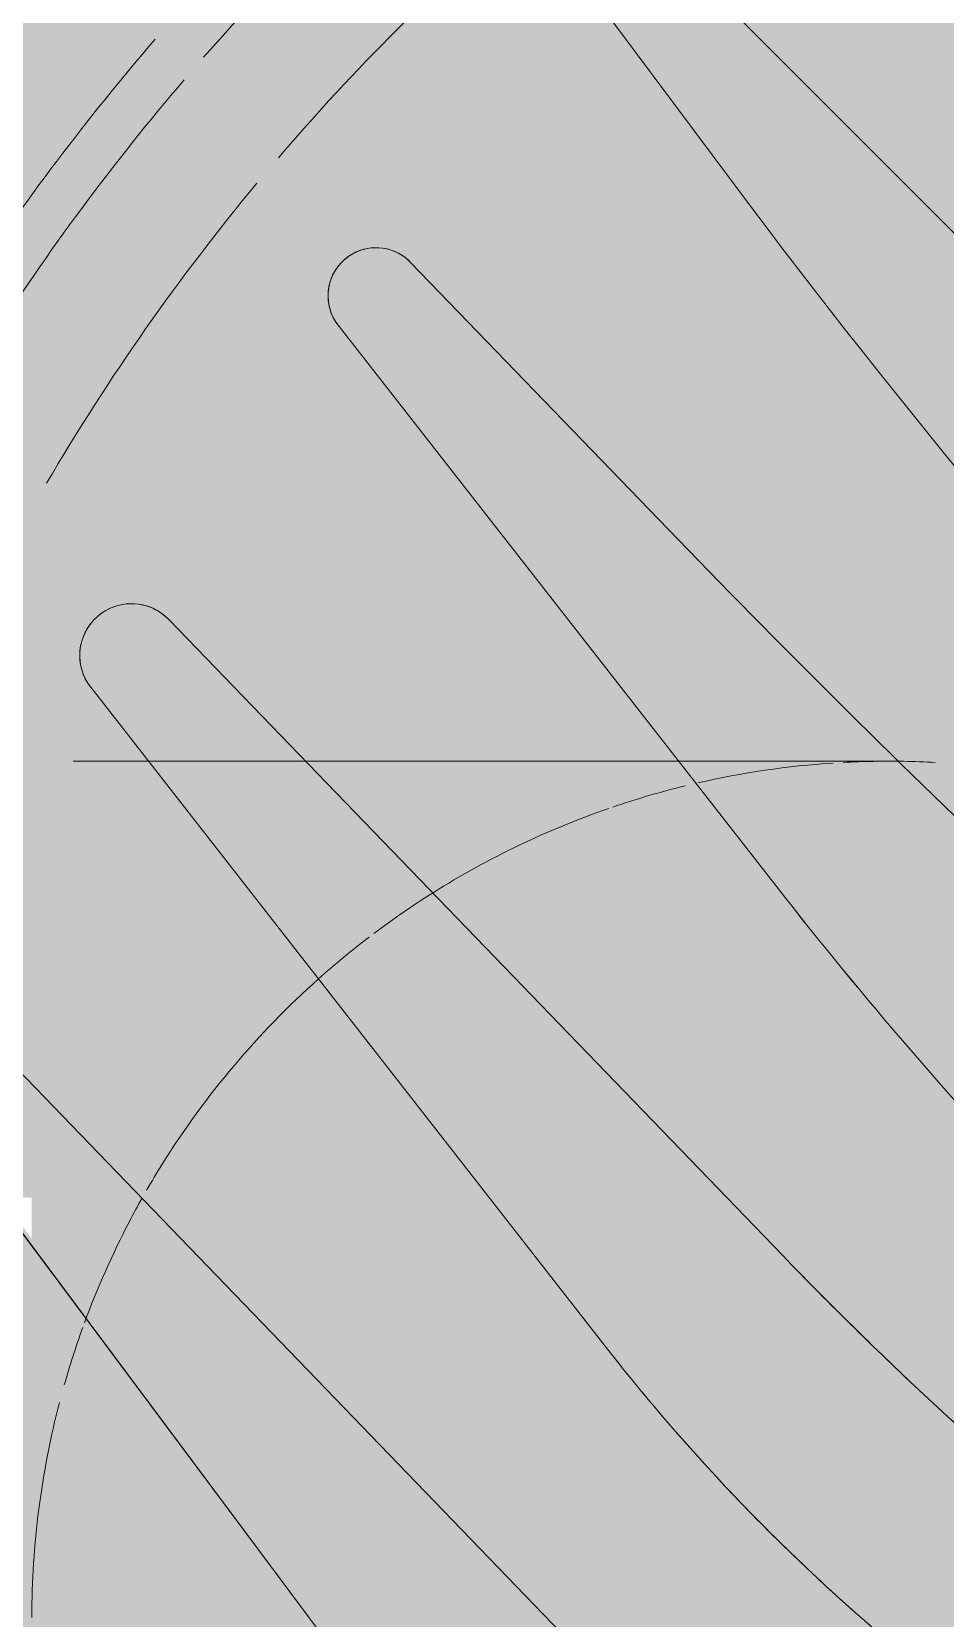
# Model space of a CAD drawing. Header units: metres. Extents: x 42.1 to 94.3, y -3.4 to 61.2.
# Drawn here: x 44.94305 to 44.96195, y 59.02185 to 59.05466 of the extents above; entities that cross this region are included whole.
import ezdxf

# ---------------------------------------------------------------- set-up
doc = ezdxf.new("R2010")
doc.units = ezdxf.units.M
doc.linetypes.add('Projeção', pattern=[0.00396875, 0.00238125, -0.0015875])
for name, color, linetype, lineweight in [('A-FLOR-OVHD', 7, 'Projeção', 5), ('KIRYA - PISO', 7, 'Continuous', 5), ('P-SANR-FIXT', 7, 'Continuous', 5)]:
    doc.layers.add(name, color=color, linetype=linetype, lineweight=lineweight)
doc.layers.add('ARQ_1100_BASE_TÉRREO_GARAGEM_dwg', color=7, linetype='Continuous', lineweight=5, true_color=0x767676)

# ---------------------------------------------------------------- blocks, each defined once
blk = doc.blocks.new('Ralo Quadrado Montado com Prolongador - Caixas e Ralos - Esgoto - MEP - Tigre - Com Prolongador - Branco c_ grelha branca - 100x53x40-702031-TÉRREO F_S 2')
at = {"layer": 'P-SANR-FIXT', "true_color": 0xe6e6e6, "transparency": 33554560}
h = blk.add_hatch(color=254, dxfattribs=at)
h.paths.add_polyline_path([(0.01609152238123272, -0.04999999999992853), (0.05000000000004711, -0.04999999999992799), (0.05000000000004711, 0.05000000000007201), (-0.0499999999999529, 0.05000000000007147), (-0.0499999999999529, -0.04999999999992853), (0.01216735480098043, -0.04999999999992853)])
h.paths.add_polyline_path([(-0.04270412508768651, 0.01122584585167686), (-0.04393771442118442, 0.001026681721225724), (-0.04322222937385585, 0.001270010268057372), (-0.04253403013597695, 0.0009577452465833603), (-0.02996580951419424, -0.01167513858121982), (-0.01532488899078561, -0.02331978913678894), (-0.009498868567342252, -0.02873103125148496), (-0.007067315810403606, -0.03130892474033772), (-0.001456240233246899, -0.03862938491213888), (0.001729120727131213, -0.04350854060998144), (0.001384083983567355, -0.04412545697707249), (0.0009508180774708848, -0.04432615603573212), (0.0108903678668047, -0.04259676775813453), (0.01071275158637164, -0.04244882721293743), (-0.0007511345929527821, -0.03029275151512298), (-0.008046761045049467, -0.02404863574251988), (-0.0311142104960614, -0.004594392137645649), (-0.03195373636567508, -0.003596193272660126), (-0.04270097340394299, 0.01098927429258245)])
h.paths.add_polyline_path([(0.0007105803903847402, -0.0443400008382378), (-1.057686684463022e-06, -0.04395766765935114), (-0.008431868885976882, -0.03504282764005086), (-0.01217253307646239, -0.03179177436124221), (-0.03474863302760225, -0.01271749575184038), (-0.03586408381043754, -0.01139122130852115), (-0.04429284578189948, 0.0003595915089673), (-0.04237756958280778, 0.0118392582538517), (-0.04171965646470648, 0.01206300722466094), (-0.04108683358719284, 0.01177586879357966), (-0.02618668905230421, -0.003463289461017691), (0.001502401671914782, -0.02685489723048119), (0.002761113434567408, -0.02838183669877186), (0.01230015878494688, -0.04193687344553324), (0.01197231022481606, -0.04253138304771955), (0.0115569038716892, -0.04272582627069614), (0.0009508180774708848, -0.04432615603573212)])
h.paths.add_polyline_path([(-0.01368796097165714, -0.04221588392096221), (-0.01437855372865825, -0.0419611108021529), (-0.02961724176472763, -0.02836350435764088), (-0.04139419433413808, -0.01549068568079858), (-0.04123796328176814, -0.01455405031523197), (-0.04046543965420627, -0.01400187172581329), (-0.0395286633699716, -0.01415725558292451), (-0.03849627394493331, -0.01511607127142827), (-0.03203415785501362, -0.02133954387451983), (-0.02014624096287842, -0.03089105424407218), (-0.01590109989708249, -0.03621823182936874), (-0.01266488363482512, -0.04129470094924884), (-0.01300191979929689, -0.04194909709985543), (-0.01368049854117105, -0.04221491251302925)])
h.paths.add_polyline_path([(0.0200540636342062, -0.03923760152207312), (0.01946510390563211, -0.0389594429597335), (0.005570987093298013, -0.02429033455061635), (-0.003861097837192672, -0.01624303034657366), (-0.025682189481095, 0.002359139263615721), (-0.02879983059461, 0.005986089286512741), (-0.03939501470632528, 0.01976525235537948), (-0.03921997198126671, 0.02053882988984452), (-0.03856050483917454, 0.02097947174660015), (-0.03777882643743648, 0.02084515483150664), (-0.03756816874021434, 0.0206760841548285), (-0.02014624096287842, 0.003050917883945479), (-0.01217253307646239, -0.003706783074998523), (0.006766656845189127, -0.01992929124974516), (0.007678612937553343, -0.02078902384337094), (0.01216735480098043, -0.02625510775335949), (0.02098280400285449, -0.03846169277279681), (0.02067297022930007, -0.0390346227689134), (0.02027541744560455, -0.03922337204116461)])
h.paths.add_polyline_path([(0.02756994127121172, -0.0345508368839567), (0.02692823100672059, -0.0342714030494494), (0.01100110268099638, -0.01859295744342022), (-0.002612562261918274, -0.006525781831015003), (-0.01663179648183274, 0.005986089286512741), (-0.02014624096287842, 0.009529098952894596), (-0.02498736643665034, 0.01514750163489646), (-0.03426572829619801, 0.02746649000925137), (-0.03392855100909365, 0.02812116016638142), (-0.03323332604830955, 0.02836394359143221), (-0.03256190659813248, 0.02806149118277838), (-0.01994419435144988, 0.01530903741986885), (-0.004845299813065482, 0.001895149199903422), (0.002453493320344232, -0.004449594873033771), (0.01482431539675388, -0.01642168871319912), (0.02848809218515334, -0.03323030233413408), (0.02849996045545482, -0.03393011264813375), (0.02803193009891303, -0.03445051913999839), (0.02780723344974643, -0.03452968082652121)])
h.paths.add_polyline_path([(0.03322818308458324, -0.02835405655719387), (0.03255676363440617, -0.02805160414854004), (0.01973749700163822, -0.01511607127142773), (0.01216735480098043, -0.008254698170380636), (-0.004036087022533098, 0.005986089286512741), (-0.01482945836047964, 0.01643157574743692), (-0.02849323514887965, 0.03324018936837297), (-0.02850510341918059, 0.03393999968237263), (-0.0280370730626388, 0.03446040617423782), (-0.02733992737559893, 0.03452256100077646), (-0.02686263999252793, 0.03421055610576931), (-0.01100624564472161, 0.01860284447765749), (0.007945726514297721, 0.001895149199903422), (0.01293212798641909, -0.002439463469240146), (0.01926214369838958, -0.008499135238652323), (0.02498222347292403, -0.01513761460065758), (0.0342605853324717, -0.02745660297501303), (0.03392340804536734, -0.02811127313214362), (0.03347811316657227, -0.0283332889688708)])
h.paths.add_polyline_path([(0.03828617560692021, -0.02099195236639773), (0.03756302577648857, -0.02066619712059124), (0.02184118677859157, -0.004545142344864976), (0.01216735480098043, 0.003716699739319178), (-0.003581363321678799, 0.01693144330755773), (-0.007683755901279106, 0.02079891087760928), (-0.01278733208441628, 0.02708824984445375), (-0.0209879469665808, 0.0384715798070357), (-0.02067811319302638, 0.03904450980315229), (-0.02005920659793251, 0.03924748855631147), (-0.01947024686935842, 0.03896932999397185), (-0.005915049924224214, 0.02460271913176793), (0.001351583608914611, 0.01835433438522809), (0.02567704651736978, -0.002349252229376836), (0.02848201361303968, -0.005575997759530355), (0.03938987174259898, -0.01975536532114167), (0.03921482901754041, -0.02052894285560618), (0.03855536187544824, -0.0209695847123618)])
h.paths.add_polyline_path([(-0.0009559610411971904, 0.04433604306997047), (-0.010895510830531, 0.04260665479237341), (-0.01071789455009795, 0.04245871424717631), (0.002225026743971271, 0.02898254923827007), (0.004430929963817232, 0.02708824984445375), (0.03110906753233563, 0.004604279171884534), (0.03194859340194986, 0.003606080306897928), (0.04269898212396075, -0.01121595881743906), (0.04393257145745866, -0.00101679468698738), (0.04321708641013008, -0.001260123233819029), (0.04252888717225064, -0.0009478582123450168), (0.02996066655046793, 0.01168502561545871), (0.01531974602705985, 0.02332967617102674), (0.01043410197321797, 0.02776399089499504), (0.007326397646127005, 0.03099248703500977), (0.001451097269522218, 0.03863927194637506), (-0.001734263690856977, 0.04351842764422033), (-0.001389226947293661, 0.04413534401131138), (-0.001185245233028952, 0.04426300483184159)])
h.paths.add_polyline_path([(0.04171451350098018, -0.01205312019042314), (0.04108169062346599, -0.01176598175934132), (0.02618154608857899, 0.003473176495256575), (-0.001691755443993455, 0.02708824984445375), (-0.002766256398293713, 0.02839172373301021), (-0.01230530174867319, 0.04194676047977212), (-0.01197745318854183, 0.04254127008195843), (-0.0115620468354155, 0.04273571330493503), (-0.0002622699803849926, 0.04420029009378781), (-1.057686685004455e-06, 0.04396430800042463), (0.008426725922251119, 0.0350527146742892), (0.01778461526204744, 0.02708824984445375), (0.03474349006387595, 0.01272738278607873), (0.03585894084671178, 0.0114011083427595), (0.04428770281817372, -0.0003497044747294979), (0.04237242661908147, -0.01182937121961336), (0.04195041303674347, -0.01203502475703845)])
h.paths.add_polyline_path([(0.04013795382068031, 0.01398030377578329), (0.03927325455335295, 0.01437271825925624), (0.03202901489128731, 0.02134943090875818), (0.0202559356712982, 0.0307640830699655), (0.01702972090164604, 0.03460893611217929), (0.01265974067109882, 0.04130458798348773), (0.01299677683557059, 0.04195898413409432), (0.01368281800793083, 0.04222577095520055), (0.0143734107649314, 0.04197099783639179), (0.02961209880100187, 0.02837339139187977), (0.04138905137041177, 0.01550057271503692), (0.04123282031804183, 0.01456393734947031), (0.04046029669047996, 0.01401175876005163)])
for points in [[(0.02346025071147826, -0.04489999999992698), (0.04490000000009754, -0.04488657314758213), (0.04488657314769853, 0.0449000000001035), (-0.04489999999993078, 0.04488657314772615), (-0.04488657314760974, 0.008717797886948373), (-0.04040184326881822, 0.008717797886948373), (-0.04046543965420627, -0.008717797886805434), (-0.04489999999993024, -0.008717797886805434), (-0.04488657314760974, -0.04489999999992698), (0.02323500000004464, -0.04489999999992698)], [(-0.0403088735989733, 7.201066409834312e-14), (-0.004912172152963326, 7.255209766299232e-14), (-0.005516812762235882, 0.004592701394675718), (-0.007289529331747424, 0.008872417779035057), (-0.01010951415683959, 0.0125474935541213), (-0.01462097962063456, 0.01571392233170507), (-0.01806430631628517, 0.01714019494872501), (-0.0228877288850839, 0.01773296720943024), (-0.03053786060769442, 0.0175866437746888), (-0.04040184326881389, 0.0173680558777746), (-0.04040184326881335, 7.255209766299232e-14)]]:
    blk.add_hatch(color=254, dxfattribs=at).paths.add_polyline_path(points)
at = {"layer": 'P-SANR-FIXT', "color": 8, "true_color": 0x737373}
for p, q in [((-0.01825409873940852, 0.02560201485253076), (-0.02686263999257299, 0.0342105561056954)), ((-0.02837557181194159, 0.0330330408807623), (-0.02585267946245483, 0.02965492125074948)), ((-0.02703546795398857, 0.02233869643934349), (-0.03256190659817951, 0.02806149118270688)), ((-0.03405966286056714, 0.0267595115273321), (-0.02498736643669718, 0.0151475016348244)), ((-0.02486311739886959, 0.007519618352480745), (-0.03756816874026135, 0.02067608415475749)), ((-0.03918132157175667, 0.01927379179226792), (-0.02848715657681278, 0.005585884793697302)), ((-0.03798677004226067, 0.01774483555799702), (-0.03954408370420614, 0.01774483555799702)), ((-0.02803489242458261, -0.001739811934233647), (-0.04108683358723912, 0.01177586879350817)), ((-0.04252239990906138, 0.01055510802477211), (-0.03195373636572219, -0.003596193272731486))]:
    blk.add_line(p, q, dxfattribs=at)
at = {"layer": 'P-SANR-FIXT'}
for p, q in [((-0.02686263999257299, 0.03421055610569541), (-0.01825409873940852, 0.02560201485253076)), ((-0.02585267946245483, 0.02965492125074948), (-0.02837557181194159, 0.0330330408807623)), ((-0.03256190659817951, 0.02806149118270688), (-0.02703546795398857, 0.02233869643934349)), ((-0.02498736643669718, 0.0151475016348244), (-0.03405966286056714, 0.0267595115273321)), ((-0.03756816874026135, 0.02067608415475749), (-0.02486311739886959, 0.007519618352480745)), ((-0.02848715657681278, 0.005585884793697302), (-0.03918132157175667, 0.01927379179226792)), ((-0.04108683358723912, 0.01177586879350817), (-0.02803489242458261, -0.001739811934233647)), ((-0.03195373636572219, -0.003596193272731486), (-0.04252239990906138, 0.01055510802477211))]:
    blk.add_line(p, q, dxfattribs=at)
at = {"layer": 'P-SANR-FIXT', "flags": 128}
for points in [[(-0.03473749487408461, 0.01774483555799702), (-0.03767290652042267, 0.01774483555799702), (-0.03798677004226067, 0.01774483555799702)], [(-0.02265700771088888, 0.01774483555799756), (-0.02459827993928761, 0.01774483555799756), (-0.02701662609800782, 0.01774483555799756)]]:
    blk.add_lwpolyline(points, dxfattribs=at)
at = {"layer": 'P-SANR-FIXT', "color": 8, "true_color": 0x737373, "flags": 128}
blk.add_lwpolyline([(-0.02701662609800782, 0.01774483555799756), (-0.02999734905751551, 0.01774483555799756), (-0.03473749487408461, 0.01774483555799702)], dxfattribs=at)
at = {"layer": 'P-SANR-FIXT', "color": 8, "true_color": 0x737373}
for centre, radius, start, end in [((0.1032741576498373, 0.1260911476560295), 0.1611635375198584, 216.7536016520343, 228.9999999999991), ((-0.03327666779816837, 0.02737125431520998), 0.000993634996495929, 73.00000000000033, 217.9999999999985), ((-0.03327666779816837, 0.02737125431520998), 0.000993634996495924, 44.00000000000054, 73.00000000000026), ((0.1375925247690888, 0.1813181010310375), 0.2288598415457794, 223.9999999999996, 228.9999999999994), ((-0.03833799964169719, 0.01993266709474129), 0.001070190890415648, 73.00000000000004, 217.9999999999989), ((-0.03833799964169719, 0.01993266709474129), 0.001070190890415647, 44.00000000000006, 73), ((-0.02265700771093524, 5.414335646491964e-16), 0.017744835557925, 89.03710426301014, 93.077241628257), ((-0.02265700771093524, 5.414335646491964e-16), 0.017744835557925, 93.76611057610586, 102.9107611520532), ((0.04697535214827136, 0.07137093930960745), 0.09132200069046657, 217.9999999999989, 223.4999999999967), ((-0.02265700771093524, 5.414335646491964e-16), 0.01774483555792499, 122.1387284485273, 126.9388172463327), ((-0.02265700771093524, 5.414335646491964e-16), 0.01774483555792499, 127.3439399580152, 131.7379800250767), ((-0.02265700771093524, 5.414335646491964e-16), 0.017744835557925, 152.381167111606, 159.7844324800573), ((0.03325181910185707, 0.06364056017985749), 0.08078926881755588, 223.9999999999996, 226.9999999999995), ((0.0037003132297129, 0.03073349230715473), 0.04084648548157969, 217.9999999999992, 223.9999999999991), ((0.03325181910185707, 0.06364056017985749), 0.08078926881755588, 226.9999999999995, 229.9999999999993), ((0.0037003132297129, 0.03073349230715473), 0.04084648548157967, 223.999999999999, 229.9999999999989)]:
    blk.add_arc(centre, radius, start, end, dxfattribs=at)
at = {"layer": 'P-SANR-FIXT'}
for centre, radius, start, end in [((0.1032741576498373, 0.1260911476560295), 0.1611635375198586, 216.7536016520347, 228.9999999999995), ((-0.03327666779816837, 0.02737125431520998), 0.0009936349964959276, 44.00000000000089, 217.999999999999), ((0.1375925247690888, 0.1813181010310375), 0.228859841545779, 223.9999999999991, 228.9999999999989), ((-0.03833799964169719, 0.01993266709474129), 0.001070190890415651, 44.00000000000072, 217.9999999999995), ((0.04697535214827136, 0.07137093930960745), 0.09132200069046673, 217.9999999999993, 228.9999999999951), ((0.03325181910185707, 0.06364056017985749), 0.08078926881755573, 223.9999999999991, 229.9999999999988), ((0.0037003132297129, 0.03073349230715473), 0.04084648548157976, 217.9999999999997, 229.9999999999994)]:
    blk.add_arc(centre, radius, start, end, dxfattribs=at)
at = {"layer": 'P-SANR-FIXT', "color": 253, "true_color": 0xacacac}
for radius, start, end in [(0.017744835557925, 86.9282517389885, 89.03710426301014), (0.01774483555792499, 103.7627199949261, 108.8148884414716), (0.01774483555792499, 109.0996484937595, 122.1387284485273), (0.01774483555792499, 131.7379800250766, 147.9702228989146), (0.01774483555792499, 150.6566255432843, 152.3533107348917), (0.017744835557925, 160.1163076006772, 164.1549481117587), (0.01774483555792501, 165.3619881510566, 179.876315221189)]:
    blk.add_arc((-0.02265700771093524, 5.414335646491964e-16), radius, start, end, dxfattribs=at)
at = {"layer": 'P-SANR-FIXT', "color": 9, "true_color": 0xc9c9c9}
blk.add_arc((-0.02265700771093524, 5.414335646491964e-16), 0.01774483555792499, 147.9732470521639, 150.0000000000001, dxfattribs=at)
blk = doc.blocks.new('Prolongamento para Caixa Sifonada - Caixas e Ralos - Esgoto - MEP - Tigre - 100 x 100 mm-4201729-TÉRREO F_S 2')
at = {"layer": 'P-SANR-FIXT', "true_color": 0xe6e6e6, "transparency": 33554560}
h = blk.add_hatch(color=254, dxfattribs=at)
h.paths.add_polyline_path([(4.602185299518169e-14, -0.04999999999992799), (0.01294095225517236, -0.04829629131438135), (0.02584239943991208, -0.04265487436428334), (0.03598888890419859, -0.03452968082652121), (0.04330127018926887, -0.0249999999999288), (0.04841657314770022, -0.01202732102584207), (0.04997947387793704, 0.0001559113765122163), (0.04829629131450047, 0.01294095225519835), (0.04330127018926887, 0.02500000000007174), (0.03535533905937412, 0.03535533905939957), (0.02500000000004684, 0.04330127018929378), (0.01294095225517345, 0.04829629131452537), (-1.057686685004455e-06, 0.04999986075297234), (-0.013196571389141, 0.04819041040239477), (-0.02582951440612416, 0.04266476139852222), (-0.03598130231601271, 0.03453956786075955), (-0.04330127018917521, 0.02500000000007228), (-0.04841657314760656, 0.01202732102598663), (-0.04998077553057479, -0.0001460243422738728), (-0.0482962913144068, -0.01294095225505379), (-0.04330127018917521, -0.02499999999992772), (-0.035355339059281, -0.03535533905925554), (-0.02499999999995371, -0.04330127018914922), (-0.01202732102587022, -0.04841657314758002), (-1.057686684463022e-06, -0.04999986075282832)])
h.paths.add_polyline_path([(4.710472012448008e-14, -0.04899999999992822), (-0.01368796097165714, -0.04691373798779321), (-0.0251179034370022, -0.0419611108021529), (-0.03504755086730249, -0.03412783016076552), (-0.04243524478539046, -0.02449999999992837), (-0.0474165731476057, -0.01202732102584261), (-0.04895265887969581, 0.0003595915089673), (-0.04733036548811785, 0.01268213321009492), (-0.042435244785391, 0.02450000000007132), (-0.03392855100909365, 0.03520046313865996), (-0.02377460482529136, 0.04273571330493503), (-0.01178204632397103, 0.04744886417482497), (4.656328655983089e-14, 0.04900000000007224), (0.01368281800793083, 0.04691586827330155), (0.02510501840340053, 0.04197099783639179), (0.03504278984306858, 0.03413403484861281), (0.04243524478548413, 0.0245000000000724), (0.04741657314769991, 0.01202732102598663), (0.04895396053252198, -0.0003497044747289564), (0.04733036548821152, -0.0126821332099509), (0.04243524478548467, -0.02449999999992783), (0.03392340804536734, -0.03520440947345305), (0.02379847423718821, -0.04272582627069614), (0.01177690336024418, -0.0474495412587131), (0.0004744236781277422, -0.04893754093779423)])
at = {"layer": 'P-SANR-FIXT', "color": 253, "true_color": 0xacacac}
for centre, radius, start, end in [((-4.537799097767429e-33, 3.101893307994916e-16), 0.04899999999999997, 131.2116395617757, 138.7584659417413), ((-5.609417333703598e-32, 3.101893307994916e-16), 0.05000000000000004, 139.191551216394, 146.6186101965899), ((-4.537799097767429e-33, 3.101893307994916e-16), 0.04899999999999997, 139.4836094002786, 147.4281697171823)]:
    blk.add_arc(centre, radius, start, end, dxfattribs=at)
at = {"layer": 'P-SANR-FIXT', "color": 9, "true_color": 0xc9c9c9}
for centre, radius, start, end in [((3.247402347030408e-18, 3.101893307994916e-16), 0.04900000000000004, 131.2116395617753, 138.7584659417409), ((3.24740234703046e-18, 3.101893307994916e-16), 0.04999999999999997, 139.1915512163944, 146.6186101965903), ((3.247402347030408e-18, 3.101893307994916e-16), 0.04900000000000003, 139.4836094002782, 147.4281697171818)]:
    blk.add_arc(centre, radius, start, end, dxfattribs=at)
blk = doc.blocks.new('Porta Grelha - Caixas e Ralos - Esgoto - MEP - Tigre1 - Porta Grelha Quadrado p_ Grelha Quadrada Branca - 100mm-2715202-TÉRREO F_S 2')
at = {"layer": 'P-SANR-FIXT', "true_color": 0xe6e6e6, "transparency": 33554560}
h = blk.add_hatch(color=254, dxfattribs=at)
h.paths.add_polyline_path([(0.03903496507435947, -0.04999999999998918), (0.05000000000007905, -0.04999999999998864), (0.05000000000007905, 0.05000000000001138), (-0.04999999999990309, 0.04999999999987602), (-0.04999999999992095, -0.04999999999998864), (0.03420523630839137, -0.04999999999998864)])
h.paths.add_polyline_path([(7.850786687413348e-14, -0.04646999999999019), (-0.01217253307642774, -0.04482642434686761), (-0.02323499999992227, -0.04024420051385205), (-0.03348765495550807, -0.03204030160429393), (-0.04024420051378546, -0.02323499999998941), (-0.04488657314757509, -0.01202732102590325), (-0.0464226588796652, 0.0003595915089066594), (-0.04488657314757563, 0.01202732102592599), (-0.04006299436074643, 0.02347115245636689), (-0.03206331484448711, 0.03346999627526483), (-0.02315851356135287, 0.04027588223406856), (-0.01156204683538085, 0.04494782765690267), (7.904930043878268e-14, 0.04647000000001293), (0.01202732102599367, 0.04488657314766605), (0.02323500000007983, 0.04024420051387534), (0.03348251199185107, 0.03204700404525092), (0.04024420051394301, 0.02323500000001215), (0.04488657314773319, 0.01202732102592599), (0.04642396053255526, -0.000349704474789597), (0.04488657314773319, -0.01202732102590271), (0.0400621176420559, -0.02347229501859223), (0.03207619987834055, -0.03346010924114723), (0.02316784148140523, -0.04027201848311703), (0.01155690387172385, -0.044948504740911), (0.000474423678162394, -0.04640754093785567)])
at = {"layer": 'P-SANR-FIXT', "color": 253, "true_color": 0xacacac}
for start, end in [(130.5398847979996, 139.4249197921633), (140.2786462038376, 149.6319415991476)]:
    blk.add_arc((3.129792675027332e-14, -5.900674115988381e-14), 0.04647000000000143, start, end, dxfattribs=at)
at = {"layer": 'P-SANR-FIXT', "color": 8, "true_color": 0x737373}
for radius, start, end in [(0.04647000000000134, 130.5398847980001, 139.4249197921637), (0.04647000000000136, 140.278646203838, 149.631941599148)]:
    blk.add_arc((3.130439253056545e-14, -5.900674115988381e-14), radius, start, end, dxfattribs=at)
blk = doc.blocks.new('ARQ_1100_BASE_TÉRREO_GARAGEM_dwg-4178582-TÉRREO F_S 2')
at = {"layer": 'KIRYA - PISO', "true_color": 0xaaaaaa}
h = blk.add_hatch(dxfattribs=at)
h.set_pattern_fill('FP_2', color=253, style=0, pattern_type=2)
h.set_pattern_definition([(0, (-4539.02, -1079.475), (0, 0.635), []), (90, (-4539.02, -1079.475), (-0.635, 3.888253587292846e-17), [])])
h.paths.add_polyline_path([(42.6857971168975, 57.72175018781157), (42.68579517903623, 57.83593547000267), (42.71079531801212, 57.83593586484092), (42.71079448506867, 57.86208236435876), (43.42079269342054, 57.87149790888778), (43.42079387181643, 57.83583189685722), (43.44579323980832, 57.85380648215328), (43.44579289068048, 57.87182936217877), (45.5857972558652, 57.87182936217899), (45.5857972558652, 59.17182936217895), (45.55276856228742, 59.17181294327344), (45.55300260374999, 59.16026187996399), (45.55436292680659, 59.15618238744774), (45.55436175062486, 59.14714554574517), (45.55115302290116, 59.13833384191005), (45.54472660931295, 59.13092194466473), (45.5363237532852, 59.12634456898455), (45.52777259493438, 59.12483775201381), (45.51789602597501, 59.1268377520138), (45.51020561381307, 59.13140819423068), (45.50439216696761, 59.13833384191006), (45.50118285115304, 59.14749929242664), (45.50118226306218, 59.15652328836794), (45.50294177110536, 59.16220320713781), (45.50277259493438, 59.17182936217895), (45.09842334011688, 59.17182936217895), (45.0984231590001, 59.15437269577441), (45.10523646739881, 59.15437262508506), (45.10866430488664, 59.11439801166792), (45.05880425652782, 59.11437427290669), (45.0616098506062, 59.15437307771875), (45.06842315957613, 59.15442841481304), (45.06842334011441, 59.17182936217895), (44.99562161911313, 59.17182936217895), (44.98345013340377, 59.02372451137878), (44.97128173123389, 59.17182936217895), (44.89848001022897, 59.17182936217895), (44.89847982913403, 59.15437477021677), (44.90529313753274, 59.15437469952788), (44.90809790162808, 59.11437583650817), (44.85823785376766, 59.11440060987965), (44.86166652074013, 59.15437515215974), (44.86847982969218, 59.15442841481304), (44.86848001023105, 59.17182936217895), (43.69311115032767, 59.17182991563376), (43.69311044405869, 59.17182991563376), (43.67379290628112, 59.17182991563376), (43.67363057726412, 59.17182991563376), (42.5857972558652, 59.17182936217895), (42.58579725586884, 57.72175086700879)])
h.paths.add_polyline_path([(42.71078959110679, 57.87175093675394), (42.71076982303663, 58.57160093152432), (42.75076982302112, 58.57160206896204), (42.75076982302112, 57.87175207419258)])
h.paths.add_polyline_path([(43.87277173689495, 58.53684629000906), (43.85047235039352, 58.53817875625914), (43.82850145607915, 58.54221829926225), (43.80716892930022, 58.54884863906304), (43.78680319520631, 58.55802877955563), (43.76767729711571, 58.56957166164269), (43.74963848821665, 58.58382002446745), (43.73299678974453, 58.60079939661765), (43.72052582626048, 58.6167365166018), (43.70895492951536, 58.63584547924139), (43.69963562595466, 58.65674328696873), (43.693136924795, 58.67754468072174), (43.6891425154805, 58.69935945395839), (43.68775783486314, 58.721817675526), (43.68802558308762, 59.02481181055473), (43.69352972873737, 59.02325214900969), (43.69773408520455, 59.02281842633843), (44.04773634020336, 59.02284473073321), (44.05418009865144, 59.02379859398083), (44.05773505536309, 59.02493221419713), (44.05758074242684, 58.71896618045108), (44.05637652890871, 58.6993870533999), (44.05238539861424, 58.6775716800107), (44.04572701039156, 58.6562478911606), (44.03657366187251, 58.63587010139977), (44.02500563752306, 58.6167593997565), (44.01124154429694, 58.59916429127971), (43.99543617537496, 58.58337732140301), (43.97786125654189, 58.56958745800056), (43.95873709367601, 58.55804170123336), (43.93837273967753, 58.54885849967442), (43.91582144209591, 58.54200049885668), (43.8950709228617, 58.53818210806111), (43.87702575661325, 58.53710112425915)])
h.paths.add_polyline_path([(43.87276760448077, 58.59183157955278), (43.89118237784594, 58.59324607516364), (43.90765605148432, 58.59668671784228), (43.92251025972048, 58.60174412688394), (43.93776629534664, 58.60925316208125), (43.95189590666904, 58.61871288282229), (43.96468862416774, 58.62991460642269), (43.97615560065929, 58.64310820736534), (43.98594598656261, 58.65805944628193), (43.99341281306122, 58.67374294701116), (43.99872509150695, 58.69018088253834), (44.00161397511896, 58.70473140641234), (44.00274765174565, 58.72503246088717), (44.00252409600156, 58.85899816700186), (44.0016650515881, 58.86554529701686), (43.99811534864211, 58.87373083694082), (43.99341281306122, 58.8798747199567), (43.98630698218442, 58.88517170758291), (43.9791860882279, 58.88815907656277), (43.97094246245202, 58.88929089827133), (43.96084052711959, 58.88790037988215), (43.92948046384328, 58.88206723798979), (43.9027325071647, 58.87897658891397), (43.87239768407483, 58.87783697909597), (43.84206497529728, 58.87903154204871), (43.81200541599388, 58.88256003226639), (43.78042512578901, 58.88860013840514), (43.77394990507139, 58.88927523058053), (43.76556020889077, 58.88790037988215), (43.75750760143784, 58.88410976083227), (43.75183762670206, 58.87962524092348), (43.74690098212496, 58.87304886758788), (43.74380329853101, 58.86543155163794), (43.74274913643699, 58.85727631478001), (43.74293667670045, 58.71915270252483), (43.74390426534376, 58.70471203826028), (43.74764789079754, 58.68683080433834), (43.75343587088601, 58.67052391737463), (43.76063870016529, 58.656137105407), (43.76983551650843, 58.64246923645558), (43.78165740832941, 58.62918601101742), (43.7948935286459, 58.61785885836765), (43.80776629571396, 58.60924339194195), (43.82302345984962, 58.60173664996167), (43.83912079580308, 58.59625869342457), (43.85580097246883, 58.59295658212709), (43.87272401438895, 58.591834469871)])
h.paths.add_polyline_path([(43.86854105951635, 58.70108639699335), (43.86032099738353, 58.70311933560173), (43.85287692954967, 58.70702547805752), (43.84622843251715, 58.71310158305563), (43.84151964313004, 58.72021617808188), (43.83877446624128, 58.7274529035974), (43.83775678227245, 58.73582894872636), (43.83775031948978, 58.82182177180706), (43.83825988433782, 58.82570480168474), (43.83975708820203, 58.82932363546849), (43.84213989912784, 58.83243165565139), (43.84524593251148, 58.83481705582433), (43.84886351734093, 58.83631727493071), (43.85350918668058, 58.83683013288031), (43.89247898564923, 58.83683306165251), (43.89586035801276, 58.83650929042305), (43.89908215758318, 58.83543294735603), (43.90197913328211, 58.83365923975057), (43.90440269474946, 58.83127914381053), (43.90622853377263, 58.82841473833446), (43.90736300024679, 58.82521294310539), (43.90774790563346, 58.82183798314813), (43.90750017865668, 58.73372006763466), (43.9067405920279, 58.72745896498073), (43.90365334985481, 58.71943022157426), (43.89895690340758, 58.7126248204836), (43.89264177247815, 58.70702902438229), (43.88507233444791, 58.70308283489828), (43.87697870208385, 58.7010871494827), (43.86897380512725, 58.70108643558664)])
h.paths.add_polyline_path([(42.8145025898512, 58.75030156363467), (42.81347715514761, 58.75066037872433), (42.81289915557623, 58.75158025974673), (42.8128579202758, 58.75194623315186), (42.81313033970217, 59.11913668012539), (42.81367232409759, 59.11966667653196), (42.81448883096351, 59.11989157143838), (42.96522673299334, 59.12015384988092), (42.96535532009674, 59.12610492670957), (42.9663312095859, 59.12810492670958), (42.96620230513106, 59.14387733453406), (42.9653548561584, 59.14643415903984), (42.96535439222005, 59.15360129427783), (42.96826093501592, 59.16100268767563), (42.97330659202142, 59.16660642566699), (42.97965326599608, 59.17002732912251), (42.98701495359165, 59.17108435436862), (42.99417508468637, 59.16959781752246), (43.00047334520963, 59.16568472388565), (43.00506291752837, 59.15977155448315), (43.00730800535499, 59.15338063505672), (43.00730709907506, 59.14620329731986), (43.00619223938122, 59.14253899431439), (43.0063312095859, 59.12763053190243), (43.00730709907506, 59.12610492670957), (43.0076312095859, 59.11989160178403), (43.18151733418839, 59.11972875557343), (43.1822855350625, 59.11896055481955), (43.18244840859283, 59.11824695933122), (43.18222806463892, 58.75112389846522), (43.18162607376229, 58.75052190758859), (43.18080373893196, 58.75030156363489), (42.82954224858159, 58.75030156363468)])
h.paths.add_polyline_path([(42.83591864234499, 58.77340082006511), (43.15964368438204, 58.7734008670903), (43.15964368438204, 59.01548288174247), (42.83559854955007, 59.01548288174247), (42.83590645263516, 58.78261974075013)])
h.paths.add_polyline_path([(42.99762454409488, 58.90504927797572), (42.98910443158772, 58.90638155486323), (42.98206604825698, 58.90948715088211), (42.9757246078681, 58.91470608250262), (42.97133120958591, 58.92074073288513), (42.96852432725355, 58.92795286162742), (42.96772633131456, 58.93616372348036), (42.96883332620946, 58.94340680923363), (42.97193782143817, 58.95053684738373), (42.97638326495203, 58.95633026216453), (42.98294458806642, 58.96124492045152), (42.99063400192232, 58.96420836573115), (42.998267198867, 58.96504408096182), (43.00539939187004, 58.96410510993969), (43.01283623352538, 58.96095692907726), (43.01886582323773, 58.95633026216453), (43.02363969178688, 58.95010883554467), (43.02664067101289, 58.94286383079685), (43.02766424914085, 58.93508898302169), (43.02664067101289, 58.92731413524653), (43.02352067599487, 58.91991402609878), (43.01815548078299, 58.91330263894261), (43.01180024353749, 58.90872417567508), (43.00428741915118, 58.90592646211799), (42.9987055815752, 58.90519159925999)])
h.paths.add_polyline_path([(42.99762454409488, 58.91453061350065), (43.00383121427902, 58.91559802198561), (43.00793278898144, 58.91730721137517), (43.01249643832115, 58.92098851204935), (43.01581755093626, 58.92574877421802), (43.01762479997905, 58.93084968907197), (43.01815750466253, 58.93528198318011), (43.01718196382375, 58.94113520772685), (43.01508796386442, 58.94581211215078), (43.01216150659303, 58.94962594551939), (43.00698192593283, 58.95327487655872), (43.00212879587535, 58.95505435654518), (42.99745158766098, 58.95562458239534), (42.99141524956717, 58.95457885701816), (42.98687100166104, 58.95252906584159), (42.98292231483495, 58.94941056568214), (42.97946713321885, 58.94451512808676), (42.97762450602085, 58.9393299314027), (42.9771826454749, 58.93420429869888), (42.97776668402854, 58.92976808545306), (42.98020827466806, 58.92430440636873), (42.98314314339518, 58.92050938645564), (42.98734535933459, 58.91728491275602), (42.99302497849592, 58.91513615779956), (42.9975895398351, 58.91453522189886)])
h.paths.add_polyline_path([(43.80023942159193, 58.95932612976534), (43.80218056443012, 58.95958168606815), (43.80451607865098, 58.96073505741185), (43.80554272245062, 58.96152282890635), (43.80673461212005, 58.96307612976518), (43.80748386528882, 58.96488498692684), (43.80773942159163, 58.96682612976504), (43.80748386528882, 58.96876727260324), (43.80673461212005, 58.97057612976489), (43.80554272245062, 58.97212943062373), (43.80398942159177, 58.97332132029317), (43.80218056443012, 58.97407057346193), (43.80023942159193, 58.97432612976475), (43.79829827875372, 58.97407057346193), (43.79648942159207, 58.97332132029317), (43.79493612073323, 58.97212943062373), (43.79374423106379, 58.97057612976489), (43.79299497789503, 58.96876727260324), (43.79273942159221, 58.96682612976504), (43.79299497789503, 58.96488498692684), (43.79374423106379, 58.96307612976518), (43.79493612073323, 58.96152282890635), (43.79648942159207, 58.9603309392369), (43.79829827875372, 58.95958168606815)])
h.paths.add_polyline_path([(43.94523942118127, 58.95933702722535), (43.94718056401946, 58.95959258352818), (43.94898942118112, 58.96034183669693), (43.95054272203995, 58.96153372636637), (43.95179172741005, 58.96322491672434), (43.95248386487815, 58.96489588438686), (43.95273942118098, 58.96683702722506), (43.95248386487815, 58.96877817006325), (43.9517346117094, 58.97058702722492), (43.95054272203995, 58.97214032808375), (43.94898942118112, 58.97333221775319), (43.94718056401946, 58.97408147092194), (43.94523942118127, 58.97433702722477), (43.94329827834307, 58.97408147092194), (43.94093195012692, 58.97290445516806), (43.93993612032258, 58.97214032808375), (43.93874423065313, 58.97058702722492), (43.93799497748438, 58.96877817006325), (43.93773942118155, 58.96683702722506), (43.93799497748438, 58.96489588438686), (43.93874423065313, 58.9630870272252), (43.93993612032258, 58.96153372636637), (43.94148942118141, 58.96034183669693), (43.94333199963594, 58.95958814403575)])
h.paths.add_polyline_path([(42.90522173427603, 59.05151772178154), (42.90940671007074, 59.05206868429725), (42.91330648668105, 59.05368402465947), (42.91665530077562, 59.05625366009196), (42.91922493620813, 59.05960247418655), (42.92084027657035, 59.06350225079686), (42.92139123908606, 59.06768722659156), (42.92084027657035, 59.07187220238627), (42.91922493620813, 59.07577197899658), (42.91665530077562, 59.07912079309116), (42.91330648668105, 59.08169042852366), (42.90940671007074, 59.08330576888588), (42.90522173427603, 59.08385673140159), (42.90103675848132, 59.08330576888588), (42.89713698187101, 59.08169042852366), (42.89378816777644, 59.07912079309116), (42.89121853234393, 59.07577197899658), (42.88960319198172, 59.07187220238627), (42.889052229466, 59.06768722659156), (42.88960319198172, 59.06350225079686), (42.89121853234393, 59.05960247418655), (42.89378816777644, 59.05625366009196), (42.89713698187101, 59.05368402465947), (42.90125185889828, 59.05204036579012)])
h.paths.add_polyline_path([(42.99761904560643, 59.05151772178155), (43.00282899352799, 59.05249324165326), (43.00570379801145, 59.05368402465948), (43.00905261210602, 59.05625366009197), (43.01162224753852, 59.05960247418655), (43.01323758790073, 59.06350225079686), (43.01378855041645, 59.06768722659156), (43.01323758790073, 59.07187220238627), (43.01162224753852, 59.07577197899656), (43.00905261210602, 59.07912079309115), (43.0047320965767, 59.0820929204365), (43.00116373573503, 59.08339006409298), (42.99761904560643, 59.08385673140158), (42.99282204613177, 59.08305226037714), (42.98881119787448, 59.08113557796441), (42.98618547910684, 59.07912079309115), (42.98361584367434, 59.07577197899658), (42.98200050331212, 59.07187220238627), (42.9814495407964, 59.06768722659156), (42.98219010486426, 59.06304451215823), (42.98418676572397, 59.05885843408556), (42.98633120958591, 59.05614183716241), (42.99047231430755, 59.05329548359552), (42.9943312095859, 59.0519505736053), (42.99760679822634, 59.05151933417972)])
h.paths.add_polyline_path([(43.09001621594876, 59.05152519408701), (43.09420119174347, 59.05207615660272), (43.09810096835378, 59.05369149696493), (43.10144978244836, 59.05626113239743), (43.10401941788086, 59.05960994649202), (43.10563475824308, 59.06350972310232), (43.10618572075879, 59.06769469889703), (43.10563475824308, 59.07187967469174), (43.10401941788086, 59.07577945130205), (43.10144978244836, 59.07912826539663), (43.09810096835378, 59.08169790082913), (43.09420119174347, 59.08331324119135), (43.09001621594876, 59.08386420370706), (43.08583124015405, 59.08331324119135), (43.08193146354375, 59.08169790082913), (43.07858264944916, 59.07912826539663), (43.07601301401666, 59.07577945130205), (43.07439767365445, 59.07187967469174), (43.07384671113873, 59.06769469889703), (43.07439767365445, 59.06350972310232), (43.07601301401666, 59.05960994649202), (43.07858264944916, 59.05626113239743), (43.08193146354375, 59.05369149696493), (43.08583124015405, 59.05207615660272)])
h.paths.add_polyline_path([(43.87272981478514, 59.06965557813631), (43.86542507361025, 59.07085299637633), (43.85993469255348, 59.07323139829489), (43.85505214525573, 59.07697790860654), (43.85107917969084, 59.08215557813612), (43.84854022710605, 59.08849988541917), (43.8477298147855, 59.09465557813595), (43.84858166912827, 59.10112605426342), (43.85107917969084, 59.10715557813577), (43.85505214525573, 59.11233324766535), (43.86022981478533, 59.11630621323025), (43.86625933865768, 59.11880372379282), (43.87292507361025, 59.11962987182359), (43.8792002909126, 59.11880372379282), (43.88522981478496, 59.11630621323025), (43.89049124110019, 59.11222409369716), (43.89438044987944, 59.10715557813576), (43.89700253649578, 59.10017980519067), (43.89772981478478, 59.09465557813595), (43.89687796044201, 59.08818510200848), (43.89438044987944, 59.08215557813613), (43.88967862132476, 59.07641863236394), (43.88518459126097, 59.07298621084467), (43.8781014545123, 59.07036276792253), (43.87292507361025, 59.06968128444831)])
h.paths.add_polyline_path([(43.87272981478514, 59.07665557813592), (43.87738855759699, 59.07726891326272), (43.88172981478515, 59.0790671208678), (43.88591545466701, 59.08252416555184), (43.888716924546, 59.08661801039053), (43.89024558168594, 59.09097746258097), (43.89059368807147, 59.0956895631814), (43.88975798434696, 59.10017980519067), (43.88779394923656, 59.10433888893428), (43.884583939264, 59.10805398866442), (43.88172981478515, 59.11024403540409), (43.87702575661325, 59.11209000666481), (43.87272981478514, 59.11265557813598), (43.8677486927082, 59.11190870914535), (43.86292507361025, 59.10962653578228), (43.85958818562646, 59.1068443466112), (43.8570181701992, 59.10335817764263), (43.85534314991191, 59.09931432094781), (43.85480271648826, 59.09410183472439), (43.85560456553456, 59.08936572218248), (43.85714135751699, 59.08565557813593), (43.86053350317975, 59.08151973702459), (43.86452873546018, 59.07873619708893), (43.86904278793371, 59.07714098442958), (43.8705085901076, 59.07694800791242)])
blk = doc.blocks.new('UT_Chuveiro ou ducha - UT_Elétrico-3241184-TÉRREO F_S 2')
at = {"layer": 'A-FLOR-OVHD', "flags": 128}
blk.add_lwpolyline([(-0.02296324341158559, -0.2757149353371655), (-0.02450101446989628, -0.216095143549872), (-0.03160135958698736, -0.1418270098024036), (-0.03499999999994548, -0.1149999999999262)], dxfattribs=at)

msp = doc.modelspace()

# ---------------------------------------------------------------- block references
at = {"layer": 'A-FLOR-OVHD'}
msp.add_blockref('UT_Chuveiro ou ducha - UT_Elétrico-3241184-TÉRREO F_S 2', (44.98345119109045, 59.17182936217888), dxfattribs=at)
at = {"layer": 'ARQ_1100_BASE_TÉRREO_GARAGEM_dwg', "color": 253, "true_color": 0xaaaaaa}
msp.add_blockref('ARQ_1100_BASE_TÉRREO_GARAGEM_dwg-4178582-TÉRREO F_S 2', (0, 0), dxfattribs=at)
at = {"layer": 'P-SANR-FIXT', "color": 8, "true_color": 0x737373}
for name, p in [('Porta Grelha - Caixas e Ralos - Esgoto - MEP - Tigre1 - Porta Grelha Quadrado p_ Grelha Quadrada Branca - 100mm-2715202-TÉRREO F_S 2', (44.98345119109041, 59.02182936217893)), ('Ralo Quadrado Montado com Prolongador - Caixas e Ralos - Esgoto - MEP - Tigre - Com Prolongador - Branco c_ grelha branca - 100x53x40-702031-TÉRREO F_S 2', (44.98345119109045, 59.02182936217888))]:
    msp.add_blockref(name, p, dxfattribs=at)
at = {"layer": 'P-SANR-FIXT', "color": 9, "true_color": 0xc9c9c9}
msp.add_blockref('Prolongamento para Caixa Sifonada - Caixas e Ralos - Esgoto - MEP - Tigre - 100 x 100 mm-4201729-TÉRREO F_S 2', (44.98345119109045, 59.02182936217888), dxfattribs=at)

doc.saveas('drawing.dxf')
